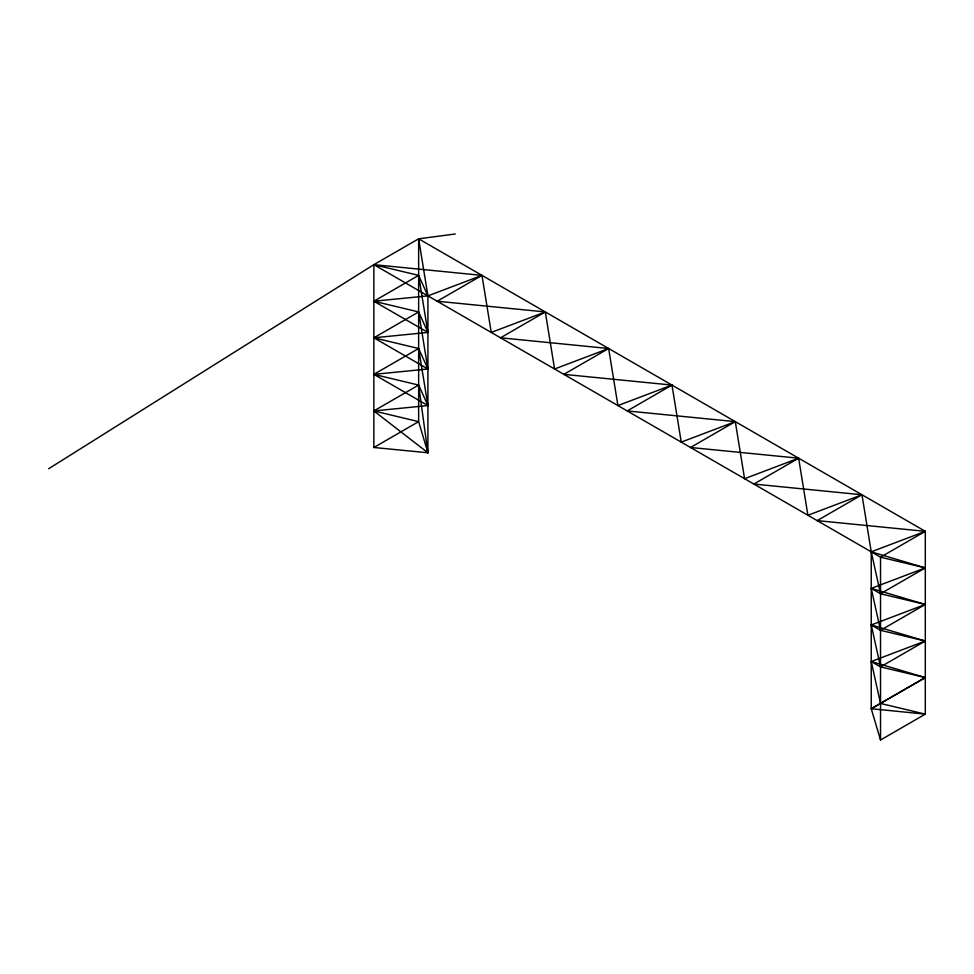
<?xml version="1.0" encoding="UTF-8"?>
<svg xmlns="http://www.w3.org/2000/svg" width="974" height="974" viewBox="0 0 974 974"><rect width="100%" height="100%" fill="white"/><g stroke="black" fill="none" stroke-linecap="round" stroke-linejoin="round"><path stroke-width="1.46" d="M48.7 468.725L373.858 264.66L418.637 238.813L455.272 233.991M373.858 447.492L418.637 421.632L418.637 238.813L925.3 531.329L925.3 714.149L880.52 740.009L871.243 708.719L871.243 551.832L861.966 494.768L753.852 484.054L798.631 458.194L807.909 515.27L861.966 494.768L817.186 520.615L925.3 531.329L880.52 557.189L373.858 264.66L373.858 447.492L427.915 452.764L427.915 295.877L418.637 238.813M871.243 708.719L925.3 677.587L871.243 661.529L880.52 703.447L925.3 714.149L871.243 708.719L925.3 677.587L880.52 666.873L871.243 661.529L925.3 641.026L871.243 624.955L880.52 666.873L925.3 641.026L880.52 630.312L871.243 624.955L925.3 604.464L871.243 588.393L880.52 630.312L925.3 604.464L880.52 593.75L871.243 588.393L925.3 567.891L871.243 551.832L880.52 593.75L925.3 567.891L880.52 557.189L880.52 740.009M427.915 295.877L481.972 275.374L491.249 332.438L545.306 311.936L554.583 369L608.64 348.509L617.918 405.574L671.975 385.071L681.24 442.135L735.297 421.632L744.574 478.697L798.631 458.194L690.517 447.492L735.297 421.632L627.183 410.931L671.975 385.071L563.849 374.357L608.64 348.509L500.526 337.795L545.306 311.936L437.192 301.234L481.972 275.374L373.858 264.66L418.637 275.374L427.915 295.877L373.858 301.234L427.915 332.438L418.637 275.374L373.858 301.234L418.637 311.936L427.915 332.438L373.858 337.795L427.915 369.012L418.637 311.936L373.858 337.795L418.637 348.509L427.915 369.012L373.858 374.357L427.915 405.574L418.637 348.509L373.858 374.357L418.637 385.071L427.915 405.574L373.858 410.931L427.915 452.764L418.637 385.071L373.858 410.931L418.637 421.632L427.915 452.764M871.243 551.832L925.3 531.329"/></g></svg>
